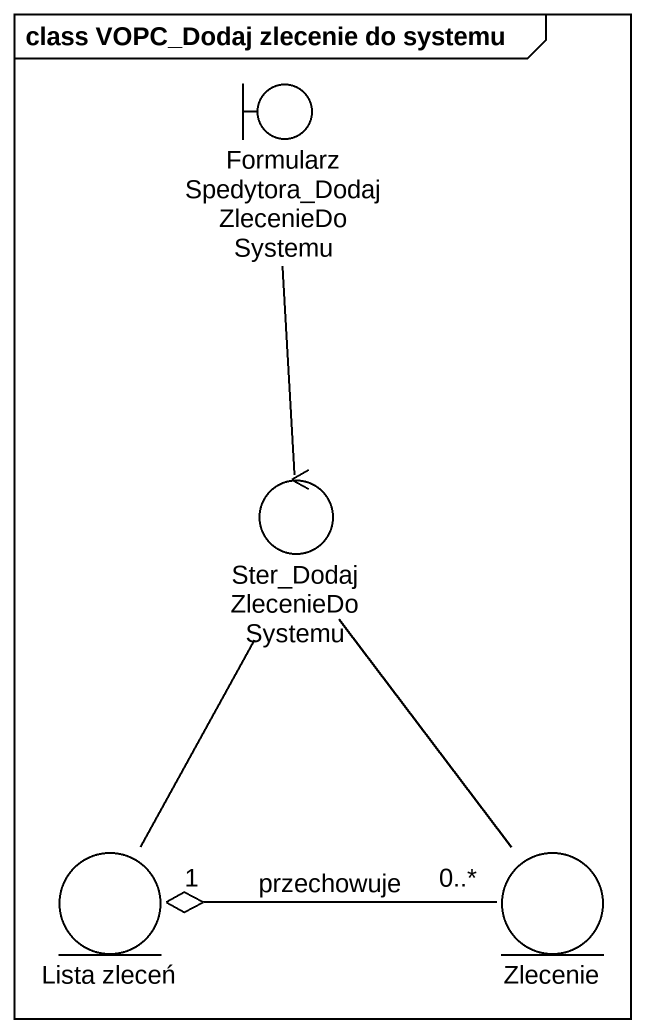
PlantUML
@startuml
mainframe class VOPC_Dodaj zlecenie do systemu
boundary "FormularzSpedytora_DodajZlecenieDoSystemu" as FormularzSpedytora
control Ster_DodajZlecenieDoSystemu
entity "Lista zleceń" as Lista_zleceń
entity Zlecenie
FormularzSpedytora -- Ster_DodajZlecenieDoSystemu
Ster_DodajZlecenieDoSystemu -- Lista_zleceń
Ster_DodajZlecenieDoSystemu -- Zlecenie
Zlecenie "0..*" -left-o "1" Lista_zleceń : przechowuje
@enduml
